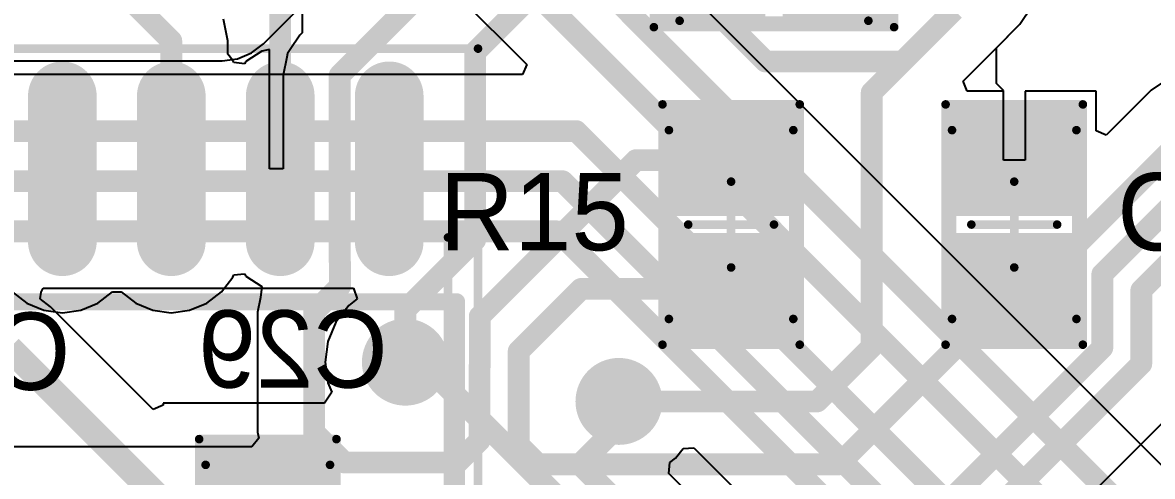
# Model space of a CAD drawing. Header units: millimetres. Extents: x 12 to 126, y 25 to 105.
# Drawn here: x 71.94 to 85.11, y 84.17 to 89.45 of the extents above; entities that cross this region are included whole.
import ezdxf

# ---------------------------------------------------------------- set-up
doc = ezdxf.new("R2010")
doc.units = ezdxf.units.MM
for name, color, linetype in [('BottomLayer', 5, 'Continuous'), ('BottomOverlay', 54, 'Continuous'), ('BottomPaste', 16, 'Continuous'), ('BottomSolder', 6, 'Continuous'), ('Mechanical13', 56, 'Continuous'), ('Mechanical15', 56, 'Continuous'), ('MultiLayer', 9, 'Continuous'), ('TopLayer', 1, 'Continuous'), ('TopOverlay', 2, 'Continuous'), ('TopPaste', 8, 'Continuous'), ('TopSolder', 216, 'Continuous'), ('ViaHoleLayer', 16, 'Continuous')]:
    doc.layers.add(name, color=color, linetype=linetype)

# ---------------------------------------------------------------- blocks, each defined once
blk = doc.blocks.new('C0805_38')
at = {"layer": 'Mechanical13', "const_width": 0.0999998}
for points in [[(-1.10003082, -0.72497696), (-1.10003082, 0.72500744)], [(1.09996478, 0.72500744), (-1.10003082, 0.72500744)], [(1.09996478, -0.72497696), (1.09996478, 0.72500744)], [(1.09996478, -0.72497696), (-1.10003082, -0.72497696)]]:
    blk.add_lwpolyline(points, dxfattribs=at)
at = {"layer": 'Mechanical13', "const_width": 0.0499999}
for points in [[(-1.1250295, 0.72500744, 1), (-1.07503214, 0.72500744, 1)], [(-1.1250295, 0.72500744, 1), (-1.07503214, 0.72500744, 1)], [(1.0749661, 0.72500744, 1), (1.12496346, 0.72500744, 1)], [(1.0749661, 0.72500744, 1), (1.12496346, 0.72500744, 1)], [(-1.1250295, -0.72497696, 1), (-1.07503214, -0.72497696, 1)], [(-1.1250295, -0.72497696, 1), (-1.07503214, -0.72497696, 1)], [(1.0749661, -0.72497696, 1), (1.12496346, -0.72497696, 1)], [(1.0749661, -0.72497696, 1), (1.12496346, -0.72497696, 1)]]:
    blk.add_lwpolyline(points, format="xyb", close=True, dxfattribs=at)
at = {"layer": 'Mechanical15', "const_width": 0.0999998}
for points in [[(-1.40000482, -0.80000856), (-1.40000482, 0.7999882399999999)], [(1.39998958, 0.7999882399999999), (-1.40000482, 0.7999882399999999)], [(1.39998958, -0.80000856), (1.39998958, 0.7999882399999999)], [(-7.62e-06, -0.49998376), (-7.62e-06, 0.5000142399999999)], [(0.49996598, -1.016e-05), (-0.50003202, -1.016e-05)], [(1.39998958, -0.80000856), (-1.40000482, -0.80000856)]]:
    blk.add_lwpolyline(points, dxfattribs=at)
at = {"layer": 'Mechanical15', "const_width": 0.0499999}
for points in [[(-1.4250035, 0.7999882399999999, 1), (-1.37500614, 0.7999882399999999, 1)], [(-1.4250035, 0.7999882399999999, 1), (-1.37500614, 0.7999882399999999, 1)], [(1.3749909, 0.7999882399999999, 1), (1.42498826, 0.7999882399999999, 1)], [(1.3749909, 0.7999882399999999, 1), (1.42498826, 0.7999882399999999, 1)], [(-0.0250063, 0.5000142399999999, 1), (0.02499106, 0.5000142399999999, 1)], [(-0.5250307, -1.016e-05, 1), (-0.47503334, -1.016e-05, 1)], [(0.4749673, -1.016e-05, 1), (0.52496466, -1.016e-05, 1)], [(-0.0250063, -0.49998376, 1), (0.02499106, -0.49998376, 1)], [(-1.4250035, -0.80000856, 1), (-1.37500614, -0.80000856, 1)], [(-1.4250035, -0.80000856, 1), (-1.37500614, -0.80000856, 1)], [(1.3749909, -0.80000856, 1), (1.42498826, -0.80000856, 1)], [(1.3749909, -0.80000856, 1), (1.42498826, -0.80000856, 1)]]:
    blk.add_lwpolyline(points, format="xyb", close=True, dxfattribs=at)
at = {"layer": 'TopLayer'}
for points in [[(-0.20001992, -0.70000876), (-0.20001992, 0.6999884399999999), (-1.30001772, -0.70000876), (-1.30001772, 0.6999884399999999)], [(1.30000248, -0.70000876), (1.30000248, 0.6999884399999999), (0.20000468, -0.70000876), (0.20000468, 0.6999884399999999)]]:
    blk.add_solid(points, dxfattribs=at)
at = {"layer": 'TopPaste'}
for points in [[(-0.20001992, -0.70000876), (-0.20001992, 0.6999884399999999), (-1.30001772, -0.70000876), (-1.30001772, 0.6999884399999999)], [(1.30000248, -0.70000876), (1.30000248, 0.6999884399999999), (0.20000468, -0.70000876), (0.20000468, 0.6999884399999999)]]:
    blk.add_solid(points, dxfattribs=at)
at = {"layer": 'TopSolder'}
for points in [[(-0.10002012, -0.80000856), (-0.10002012, 0.7999882399999999), (-1.40001752, -0.80000856), (-1.40001752, 0.7999882399999999)], [(1.40000228, -0.80000856), (1.40000228, 0.7999882399999999), (0.10000488, -0.80000856), (0.10000488, 0.7999882399999999)]]:
    blk.add_solid(points, dxfattribs=at)
blk = doc.blocks.new('C0805_54')
at = {"layer": 'Mechanical13', "const_width": 0.0999998}
for points in [[(-1.09998002, -0.7250099799999999), (-1.09998002, 0.72497442)], [(1.10001558, 0.72497442), (-1.09998002, 0.72497442)], [(1.10001558, -0.7250099799999999), (1.10001558, 0.72497442)], [(1.10001558, -0.7250099799999999), (-1.09998002, -0.7250099799999999)]]:
    blk.add_lwpolyline(points, dxfattribs=at)
at = {"layer": 'Mechanical13', "const_width": 0.0499999}
for points in [[(-1.1249787, 0.72497442, 1), (-1.07498134, 0.72497442, 1)], [(-1.1249787, 0.72497442, 1), (-1.07498134, 0.72497442, 1)], [(1.0750169, 0.72497442, 1), (1.12501426, 0.72497442, 1)], [(1.0750169, 0.72497442, 1), (1.12501426, 0.72497442, 1)], [(-1.1249787, -0.7250099799999999, 1), (-1.07498134, -0.7250099799999999, 1)], [(-1.1249787, -0.7250099799999999, 1), (-1.07498134, -0.7250099799999999, 1)], [(1.0750169, -0.7250099799999999, 1), (1.12501426, -0.7250099799999999, 1)], [(1.0750169, -0.7250099799999999, 1), (1.12501426, -0.7250099799999999, 1)]]:
    blk.add_lwpolyline(points, format="xyb", close=True, dxfattribs=at)
at = {"layer": 'Mechanical15', "const_width": 0.0999998}
for points in [[(-1.39995402, -0.7999907799999999), (-1.39995402, 0.80000602)], [(1.40004038, 0.80000602), (-1.39995402, 0.80000602)], [(1.40004038, -0.7999907799999999), (1.40004038, 0.80000602)], [(4.318e-05, -0.5000167799999999), (4.318e-05, 0.4999812199999999)], [(0.5000167799999999, 7.62e-06), (-0.4999812199999999, 7.62e-06)], [(1.40004038, -0.7999907799999999), (-1.39995402, -0.7999907799999999)]]:
    blk.add_lwpolyline(points, dxfattribs=at)
at = {"layer": 'Mechanical15', "const_width": 0.0499999}
for points in [[(-1.4249527, 0.80000602, 1), (-1.37495534, 0.80000602, 1)], [(-1.4249527, 0.80000602, 1), (-1.37495534, 0.80000602, 1)], [(1.3750417, 0.80000602, 1), (1.42503906, 0.80000602, 1)], [(1.3750417, 0.80000602, 1), (1.42503906, 0.80000602, 1)], [(-0.0249555, 0.4999812199999999, 1), (0.02504186, 0.4999812199999999, 1)], [(-0.5249798999999999, 7.62e-06, 1), (-0.47498254, 7.62e-06, 1)], [(0.4750181, 7.62e-06, 1), (0.52501546, 7.62e-06, 1)], [(-0.0249555, -0.5000167799999999, 1), (0.02504186, -0.5000167799999999, 1)], [(-1.4249527, -0.7999907799999999, 1), (-1.37495534, -0.7999907799999999, 1)], [(-1.4249527, -0.7999907799999999, 1), (-1.37495534, -0.7999907799999999, 1)], [(1.3750417, -0.7999907799999999, 1), (1.42503906, -0.7999907799999999, 1)], [(1.3750417, -0.7999907799999999, 1), (1.42503906, -0.7999907799999999, 1)]]:
    blk.add_lwpolyline(points, format="xyb", close=True, dxfattribs=at)
at = {"layer": 'TopLayer'}
for points in [[(-0.19996912, -0.6999909799999999), (-0.19996912, 0.70000622), (-1.29996692, -0.6999909799999999), (-1.29996692, 0.70000622)], [(1.30000248, -0.6999909799999999), (1.30000248, 0.70000622), (0.20000468, -0.6999909799999999), (0.20000468, 0.70000622)]]:
    blk.add_solid(points, dxfattribs=at)
at = {"layer": 'TopPaste'}
for points in [[(-0.19996912, -0.6999909799999999), (-0.19996912, 0.70000622), (-1.29996692, -0.6999909799999999), (-1.29996692, 0.70000622)], [(1.30000248, -0.6999909799999999), (1.30000248, 0.70000622), (0.20000468, -0.6999909799999999), (0.20000468, 0.70000622)]]:
    blk.add_solid(points, dxfattribs=at)
at = {"layer": 'TopSolder'}
for points in [[(-0.09996932, -0.7999907799999999), (-0.09996932, 0.80000602), (-1.39996672, -0.7999907799999999), (-1.39996672, 0.80000602)], [(1.40000228, -0.7999907799999999), (1.40000228, 0.80000602), (0.10000488, -0.7999907799999999), (0.10000488, 0.80000602)]]:
    blk.add_solid(points, dxfattribs=at)
blk = doc.blocks.new('C0805_55')
at = {"layer": 'Mechanical13', "const_width": 0.0999998}
for points in [[(-1.09998764, 0.72499474), (-1.09998764, -0.72504046)], [(1.10000796, 0.72499474), (-1.09998764, 0.72499474)], [(1.10000796, 0.72499474), (1.10000796, -0.72504046)], [(1.10000796, -0.72504046), (-1.09998764, -0.72504046)]]:
    blk.add_lwpolyline(points, dxfattribs=at)
at = {"layer": 'Mechanical13', "const_width": 0.0499999}
for points in [[(-1.12498632, 0.72499474, 1), (-1.07498896, 0.72499474, 1)], [(-1.12498632, 0.72499474, 1), (-1.07498896, 0.72499474, 1)], [(1.07500928, 0.72499474, 1), (1.12500664, 0.72499474, 1)], [(1.07500928, 0.72499474, 1), (1.12500664, 0.72499474, 1)], [(-1.12498632, -0.72504046, 1), (-1.07498896, -0.72504046, 1)], [(-1.12498632, -0.72504046, 1), (-1.07498896, -0.72504046, 1)], [(1.07500928, -0.72504046, 1), (1.12500664, -0.72504046, 1)], [(1.07500928, -0.72504046, 1), (1.12500664, -0.72504046, 1)]]:
    blk.add_lwpolyline(points, format="xyb", close=True, dxfattribs=at)
at = {"layer": 'Mechanical15', "const_width": 0.0999998}
for points in [[(-1.39996164, 0.7999755399999999), (-1.39996164, -0.80002126)], [(1.40003276, 0.7999755399999999), (-1.39996164, 0.7999755399999999)], [(1.40003276, 0.7999755399999999), (1.40003276, -0.80002126)], [(3.556e-05, 0.50000154), (3.556e-05, -0.50004726)], [(0.50000916, -2.286e-05), (-0.49998884, -2.286e-05)], [(1.40003276, -0.80002126), (-1.39996164, -0.80002126)]]:
    blk.add_lwpolyline(points, dxfattribs=at)
at = {"layer": 'Mechanical15', "const_width": 0.0499999}
for points in [[(-1.42496032, 0.7999755399999999, 1), (-1.37496296, 0.7999755399999999, 1)], [(-1.42496032, 0.7999755399999999, 1), (-1.37496296, 0.7999755399999999, 1)], [(1.37503408, 0.7999755399999999, 1), (1.42503144, 0.7999755399999999, 1)], [(1.37503408, 0.7999755399999999, 1), (1.42503144, 0.7999755399999999, 1)], [(-0.02496312, 0.50000154, 1), (0.02503424, 0.50000154, 1)], [(-0.5249875199999999, -2.286e-05, 1), (-0.47499016, -2.286e-05, 1)], [(0.47501048, -2.286e-05, 1), (0.52500784, -2.286e-05, 1)], [(-0.02496312, -0.50004726, 1), (0.02503424, -0.50004726, 1)], [(-1.42496032, -0.80002126, 1), (-1.37496296, -0.80002126, 1)], [(-1.42496032, -0.80002126, 1), (-1.37496296, -0.80002126, 1)], [(1.37503408, -0.80002126, 1), (1.42503144, -0.80002126, 1)], [(1.37503408, -0.80002126, 1), (1.42503144, -0.80002126, 1)]]:
    blk.add_lwpolyline(points, format="xyb", close=True, dxfattribs=at)
at = {"layer": 'TopLayer'}
for points in [[(-0.19997674, -0.70002146), (-0.19997674, 0.69997574), (-1.29997454, -0.70002146), (-1.29997454, 0.69997574)], [(1.29999486, -0.70002146), (1.29999486, 0.69997574), (0.19999706, -0.70002146), (0.19999706, 0.69997574)]]:
    blk.add_solid(points, dxfattribs=at)
at = {"layer": 'TopPaste'}
for points in [[(-0.19997674, -0.70002146), (-0.19997674, 0.69997574), (-1.29997454, -0.70002146), (-1.29997454, 0.69997574)], [(1.29999486, -0.70002146), (1.29999486, 0.69997574), (0.19999706, -0.70002146), (0.19999706, 0.69997574)]]:
    blk.add_solid(points, dxfattribs=at)
at = {"layer": 'TopSolder'}
for points in [[(-0.09997694, -0.80002126), (-0.09997694, 0.7999755399999999), (-1.39997434, -0.80002126), (-1.39997434, 0.7999755399999999)], [(1.39999466, -0.80002126), (1.39999466, 0.7999755399999999), (0.09999725999999999, -0.80002126), (0.09999725999999999, 0.7999755399999999)]]:
    blk.add_solid(points, dxfattribs=at)
blk = doc.blocks.new('C0805_B_87')
at = {"layer": 'BottomLayer'}
for points in [[(-1.29999486, 0.69995034), (-1.29999486, -0.7000468599999999), (-0.19999706, 0.69995034), (-0.19999706, -0.7000468599999999)], [(0.19997674, 0.69995034), (0.19997674, -0.7000468599999999), (1.29997454, 0.69995034), (1.29997454, -0.7000468599999999)]]:
    blk.add_solid(points, dxfattribs=at)
at = {"layer": 'BottomPaste'}
for points in [[(-1.29999486, 0.69995034), (-1.29999486, -0.7000468599999999), (-0.19999706, 0.69995034), (-0.19999706, -0.7000468599999999)], [(0.19997674, 0.69995034), (0.19997674, -0.7000468599999999), (1.29997454, 0.69995034), (1.29997454, -0.7000468599999999)]]:
    blk.add_solid(points, dxfattribs=at)
at = {"layer": 'BottomSolder'}
for points in [[(-1.39999466, 0.79995014), (-1.39999466, -0.8000466599999999), (-0.09999725999999999, 0.79995014), (-0.09999725999999999, -0.8000466599999999)], [(0.09997694, 0.79995014), (0.09997694, -0.8000466599999999), (1.39997434, 0.79995014), (1.39997434, -0.8000466599999999)]]:
    blk.add_solid(points, dxfattribs=at)
at = {"layer": 'Mechanical13', "const_width": 0.0999998}
for points in [[(-1.10000796, -0.7250150599999999), (-1.10000796, 0.7249693399999999)], [(1.09998764, 0.7249693399999999), (-1.10000796, 0.7249693399999999)], [(1.09998764, -0.7250150599999999), (1.09998764, 0.7249693399999999)], [(1.09998764, -0.7250150599999999), (-1.10000796, -0.7250150599999999)]]:
    blk.add_lwpolyline(points, dxfattribs=at)
at = {"layer": 'Mechanical13', "const_width": 0.0499999}
for points in [[(-1.12500664, 0.7249693399999999, 1), (-1.07500928, 0.7249693399999999, 1)], [(-1.12500664, 0.7249693399999999, 1), (-1.07500928, 0.7249693399999999, 1)], [(1.07498896, 0.7249693399999999, 1), (1.12498632, 0.7249693399999999, 1)], [(1.07498896, 0.7249693399999999, 1), (1.12498632, 0.7249693399999999, 1)], [(-1.12500664, -0.7250150599999999, 1), (-1.07500928, -0.7250150599999999, 1)], [(-1.12500664, -0.7250150599999999, 1), (-1.07500928, -0.7250150599999999, 1)], [(1.07498896, -0.7250150599999999, 1), (1.12498632, -0.7250150599999999, 1)], [(1.07498896, -0.7250150599999999, 1), (1.12498632, -0.7250150599999999, 1)]]:
    blk.add_lwpolyline(points, format="xyb", close=True, dxfattribs=at)
at = {"layer": 'Mechanical15', "const_width": 0.0999998}
for points in [[(-1.39998196, -0.8000466599999999), (-1.39998196, 0.79995014)], [(1.40001244, 0.79995014), (-1.39998196, 0.79995014)], [(1.40001244, -0.8000466599999999), (1.40001244, 0.79995014)], [(1.524e-05, -0.5000218599999999), (1.524e-05, 0.49997614)], [(0.49998884, -4.826e-05), (-0.50000916, -4.826e-05)], [(1.40001244, -0.8000466599999999), (-1.39998196, -0.8000466599999999)]]:
    blk.add_lwpolyline(points, dxfattribs=at)
at = {"layer": 'Mechanical15', "const_width": 0.0499999}
for points in [[(-1.42498064, 0.79995014, 1), (-1.37498328, 0.79995014, 1)], [(-1.42498064, 0.79995014, 1), (-1.37498328, 0.79995014, 1)], [(1.37501376, 0.79995014, 1), (1.42501112, 0.79995014, 1)], [(1.37501376, 0.79995014, 1), (1.42501112, 0.79995014, 1)], [(-0.02498344, 0.49997614, 1), (0.02501392, 0.49997614, 1)], [(-0.52500784, -4.826e-05, 1), (-0.47501048, -4.826e-05, 1)], [(0.47499016, -4.826e-05, 1), (0.5249875199999999, -4.826e-05, 1)], [(-0.02498344, -0.5000218599999999, 1), (0.02501392, -0.5000218599999999, 1)], [(-1.42498064, -0.8000466599999999, 1), (-1.37498328, -0.8000466599999999, 1)], [(-1.42498064, -0.8000466599999999, 1), (-1.37498328, -0.8000466599999999, 1)], [(1.37501376, -0.8000466599999999, 1), (1.42501112, -0.8000466599999999, 1)], [(1.37501376, -0.8000466599999999, 1), (1.42501112, -0.8000466599999999, 1)]]:
    blk.add_lwpolyline(points, format="xyb", close=True, dxfattribs=at)
blk = doc.blocks.new('SOIC20_N_94')
at = {"layer": 'Mechanical13', "const_width": 0.0999998}
for points in [[(3.75000266, 6.3999999), (3.75000266, -6.3999999)], [(-3.74999758, -6.3999999), (3.75000266, -6.3999999)]]:
    blk.add_lwpolyline(points, dxfattribs=at)
at = {"layer": 'Mechanical13', "const_width": 0.0499999}
blk.add_lwpolyline([(3.72500398, -6.3999999, 1), (3.77500134, -6.3999999, 1)], format="xyb", close=True, dxfattribs=at)
blk.add_lwpolyline([(3.72500398, -6.3999999, 1), (3.77500134, -6.3999999, 1)], format="xyb", close=True, dxfattribs=at)
at = {"layer": 'Mechanical15', "const_width": 0.0999998}
for points in [[(5.9500008, 6.7499992), (5.9500008, -6.7499992)], [(-5.94999826, -6.7499992), (5.9500008, -6.7499992)]]:
    blk.add_lwpolyline(points, dxfattribs=at)
at = {"layer": 'Mechanical15', "const_width": 0.0499999}
blk.add_lwpolyline([(5.925002119999999, -6.7499992, 1), (5.974999479999999, -6.7499992, 1)], format="xyb", close=True, dxfattribs=at)
blk.add_lwpolyline([(5.925002119999999, -6.7499992, 1), (5.974999479999999, -6.7499992, 1)], format="xyb", close=True, dxfattribs=at)
at = {"layer": 'TopLayer', "const_width": 0.5999987999999999}
for points in [[(3.70000022, -1.905), (5.400001899999999, -1.905)], [(3.70000022, -3.175), (5.400001899999999, -3.175)], [(3.70000022, -4.444999999999999), (5.400001899999999, -4.444999999999999)], [(3.70000022, -5.715), (5.400001899999999, -5.715)]]:
    blk.add_lwpolyline(points, dxfattribs=at)
at = {"layer": 'TopLayer', "const_width": 0.2999994}
for points in [[(3.55000052, -1.905, 1), (3.84999992, -1.905, 1)], [(5.2500022, -1.905, 1), (5.5500016, -1.905, 1)], [(3.55000052, -3.175, 1), (3.84999992, -3.175, 1)], [(5.2500022, -3.175, 1), (5.5500016, -3.175, 1)], [(3.55000052, -4.444999999999999, 1), (3.84999992, -4.444999999999999, 1)], [(5.2500022, -4.444999999999999, 1), (5.5500016, -4.444999999999999, 1)], [(3.55000052, -5.715, 1), (3.84999992, -5.715, 1)], [(5.2500022, -5.715, 1), (5.5500016, -5.715, 1)]]:
    blk.add_lwpolyline(points, format="xyb", close=True, dxfattribs=at)
at = {"layer": 'TopOverlay', "const_width": 0.1999996}
for points in [[(3.00000162, 6.4999997), (3.00000162, -6.4999997)], [(-2.99999908, -6.4999997), (3.00000162, -6.4999997)]]:
    blk.add_lwpolyline(points, dxfattribs=at)
at = {"layer": 'TopOverlay', "const_width": 0.0999998}
blk.add_lwpolyline([(2.95000172, -6.4999997, 1), (3.05000152, -6.4999997, 1)], format="xyb", close=True, dxfattribs=at)
blk.add_lwpolyline([(2.95000172, -6.4999997, 1), (3.05000152, -6.4999997, 1)], format="xyb", close=True, dxfattribs=at)
at = {"layer": 'TopPaste', "const_width": 0.5999987999999999}
for points in [[(3.70000022, -1.905), (5.400001899999999, -1.905)], [(3.70000022, -3.175), (5.400001899999999, -3.175)], [(3.70000022, -4.444999999999999), (5.400001899999999, -4.444999999999999)], [(3.70000022, -5.715), (5.400001899999999, -5.715)]]:
    blk.add_lwpolyline(points, dxfattribs=at)
at = {"layer": 'TopPaste', "const_width": 0.2999994}
for points in [[(3.55000052, -1.905, 1), (3.84999992, -1.905, 1)], [(5.2500022, -1.905, 1), (5.5500016, -1.905, 1)], [(3.55000052, -3.175, 1), (3.84999992, -3.175, 1)], [(5.2500022, -3.175, 1), (5.5500016, -3.175, 1)], [(3.55000052, -4.444999999999999, 1), (3.84999992, -4.444999999999999, 1)], [(5.2500022, -4.444999999999999, 1), (5.5500016, -4.444999999999999, 1)], [(3.55000052, -5.715, 1), (3.84999992, -5.715, 1)], [(5.2500022, -5.715, 1), (5.5500016, -5.715, 1)]]:
    blk.add_lwpolyline(points, format="xyb", close=True, dxfattribs=at)
at = {"layer": 'TopSolder', "const_width": 0.7999984}
for points in [[(3.70000022, -1.905), (5.400001899999999, -1.905)], [(3.70000022, -3.175), (5.400001899999999, -3.175)], [(3.70000022, -4.444999999999999), (5.400001899999999, -4.444999999999999)], [(3.70000022, -5.715), (5.400001899999999, -5.715)]]:
    blk.add_lwpolyline(points, dxfattribs=at)
at = {"layer": 'TopSolder', "const_width": 0.3999992}
for points in [[(3.50000062, -1.905, 1), (3.89999982, -1.905, 1)], [(5.2000023, -1.905, 1), (5.600001499999999, -1.905, 1)], [(3.50000062, -3.175, 1), (3.89999982, -3.175, 1)], [(5.2000023, -3.175, 1), (5.600001499999999, -3.175, 1)], [(3.50000062, -4.444999999999999, 1), (3.89999982, -4.444999999999999, 1)], [(5.2000023, -4.444999999999999, 1), (5.600001499999999, -4.444999999999999, 1)], [(3.50000062, -5.715, 1), (3.89999982, -5.715, 1)], [(5.2000023, -5.715, 1), (5.600001499999999, -5.715, 1)]]:
    blk.add_lwpolyline(points, format="xyb", close=True, dxfattribs=at)

msp = doc.modelspace()

# ---------------------------------------------------------------- linework, layer by layer
at = {"layer": 'BottomLayer'}
for p, q in [((87.84626068, 81.66645846), (75.4899176, 94.02280408)), ((75.70013308, 91.08314524), (77.817472, 88.96580632)), ((74.7489615, 89.20764226), (75.38415961999999, 89.84284038)), ((74.60850203999999, 89.09986244), (74.7489615, 89.20764226)), ((74.26940187999999, 89.00900156), (74.44493365999999, 89.03211048)), ((74.44493365999999, 89.03211048), (74.60850203999999, 89.09986244)), ((67.37806692, 89.00900156), (74.26940187999999, 89.00900156)), ((77.817472, 88.96580632), (77.76887164, 88.84847355999999)), ((77.76887164, 88.84847355999999), (71.14281428, 88.84847355999999)), ((72.14739444, 86.23372644), (72.15776018, 86.31172222)), ((72.15776018, 86.31172222), (72.18164634, 86.36072644)), ((72.18164634, 86.36072644), (75.7992134, 86.36072644)), ((75.7992134, 86.36072644), (75.84232482, 86.23372644)), ((72.26772694, 86.14138982), (72.14739444, 86.23372644)), ((73.46262168, 84.94649507999999), (72.26772694, 86.14138982)), ((75.74248503999999, 86.15711496), (75.59399155999999, 85.96359744)), ((75.84232482, 86.23372644), (75.74248503999999, 86.15711496)), ((75.59399155999999, 85.96359744), (75.50064655999999, 85.73823847999999)), ((75.50064655999999, 85.73823847999999), (75.46880766, 85.4964)), ((75.46880766, 85.4964), (75.50064655999999, 85.25456152)), ((75.50064655999999, 85.25456152), (75.5452007, 85.14699759999999)), ((75.5452007, 85.14699759999999), (75.4603393, 85.01999506)), ((73.57995444, 84.99509798), (73.46262168, 84.94649507999999)), ((75.4603393, 85.01999506), (73.57995444, 85.01999506)), ((73.57995444, 85.01999506), (73.57995444, 84.99509798)), ((79.55311496, 84.37848504), (79.63927684, 84.49077335999999)), ((79.63927684, 84.49077335999999), (79.7660076, 84.49907916)), ((79.7660076, 84.49907916), (82.33153967999999, 81.93354708)), ((79.47601071999999, 84.19896292), (79.48431652, 84.32569368)), ((79.48431652, 84.32569368), (79.55311496, 84.37848504)), ((83.97045182, 79.70451928), (79.47601071999999, 84.19896292))]:
    msp.add_line(p, q, dxfattribs=at)
for points, const_width in [([(71.5264, 97.0534), (87.96380171999999, 80.61599828)], 0.254), ([(71.2216, 96.49459999999999), (87.55420131999999, 80.16199868)], 0.254), ([(71.14280158, 88.1888), (78.39530167999999, 88.1888)], 0.254), ([(78.39530167999999, 88.1888), (87.38410259999999, 79.19999908)], 0.254), ([(71.20065262, 87.60459999999999), (78.23545693999999, 87.60459999999999)], 0.254), ([(78.23545693999999, 87.60459999999999), (82.98605703999999, 82.85399989999999)], 0.254), ([(71.25850366, 87.0204), (78.17760589999999, 87.0204)], 0.254), ([(78.17760589999999, 87.0204), (82.7980056, 82.4000003)], 0.254), ([(71.78816732, 85.6618302), (73.50000032, 83.9499972)], 0.3048), ([(76.4032, 85.4964), (76.4032, 85.69680092)], 0.254), ([(76.4032, 85.69680092), (83.049999, 79.05000192)], 0.254), ([(78.8924, 84.75938344), (78.8924, 85.0392)], 0.254), ([(78.43753425999999, 84.30451769999999), (78.8924, 84.75938344)], 0.254), ([(78.43753425999999, 84.30451769999999), (83.50399859999999, 79.23805336)], 0.254)]:
    msp.add_lwpolyline(points, dxfattribs=dict(at, const_width=const_width))
for points, const_width in [([(78.33180168, 88.1888, 1), (78.45880168, 88.1888, 1)], 0.127), ([(78.33180168, 88.1888, 1), (78.45880168, 88.1888, 1)], 0.127), ([(78.17195694, 87.60459999999999, 1), (78.29895694, 87.60459999999999, 1)], 0.127), ([(78.17195694, 87.60459999999999, 1), (78.29895694, 87.60459999999999, 1)], 0.127), ([(78.1141059, 87.0204, 1), (78.2411059, 87.0204, 1)], 0.127), ([(78.1141059, 87.0204, 1), (78.2411059, 87.0204, 1)], 0.127), ([(76.19999999999999, 85.4964, 1), (76.6064, 85.4964, 1)], 0.4064), ([(76.3397, 85.69680092, 1), (76.46669999999999, 85.69680092, 1)], 0.127), ([(76.3397, 85.69680092, 1), (76.46669999999999, 85.69680092, 1)], 0.127), ([(76.3397, 85.4964, 1), (76.46669999999999, 85.4964, 1)], 0.127), ([(78.6892, 85.0392, 1), (79.09559999999999, 85.0392, 1)], 0.4064), ([(78.82889999999999, 85.0392, 1), (78.9559, 85.0392, 1)], 0.127), ([(78.82889999999999, 84.75938344, 1), (78.9559, 84.75938344, 1)], 0.127), ([(78.82889999999999, 84.75938344, 1), (78.9559, 84.75938344, 1)], 0.127), ([(78.37403426, 84.30451769999999, 1), (78.50103426, 84.30451769999999, 1)], 0.127), ([(78.37403426, 84.30451769999999, 1), (78.50103426, 84.30451769999999, 1)], 0.127)]:
    msp.add_lwpolyline(points, format="xyb", close=True, dxfattribs=dict(at, const_width=const_width))
at = {"layer": 'BottomSolder', "const_width": 0.5063998}
for points in [[(76.1500001, 85.4964, 1), (76.6563999, 85.4964, 1)], [(78.6392001, 85.0392, 1), (79.1455999, 85.0392, 1)]]:
    msp.add_lwpolyline(points, format="xyb", close=True, dxfattribs=at)
at = {"layer": 'MultiLayer', "const_width": 0.4064}
for points in [[(76.19999999999999, 85.4964, 1), (76.6064, 85.4964, 1)], [(78.6892, 85.0392, 1), (79.09559999999999, 85.0392, 1)]]:
    msp.add_lwpolyline(points, format="xyb", close=True, dxfattribs=at)
at = {"layer": 'TopLayer'}
for p, q in [((75.19999691999999, 94.9544583), (75.19999691999999, 89.33391836)), ((83.56647244, 89.4335524), (83.70946936, 89.64756772)), ((83.56647244, 89.4335524), (83.70946936, 89.64756772)), ((74.3346748, 89.24059876), (74.284459, 89.49304427999999)), ((83.26646541999999, 89.13354538), (83.56646482, 89.43354731999999)), ((83.29333607999999, 89.16041604), (83.56646482, 89.43354731999999)), ((83.56646482, 89.43354731999999), (83.56647244, 89.4335524)), ((83.56646482, 89.43354731999999), (83.56647244, 89.4335524)), ((75.1715413, 89.30546274), (75.06203936, 89.14157686)), ((75.19999691999999, 89.33391836), (75.1715413, 89.30546274)), ((74.3346748, 89.08729452), (74.3346748, 89.24059876)), ((83.29219562, 88.74388906), (83.29333607999999, 89.16041604)), ((74.39126854, 89.01354054), (74.3346748, 89.08729452)), ((74.72884216, 89.12185884), (74.54558878, 88.99941559999999)), ((74.81800124, 89.13959312), (74.72884216, 89.12185884)), ((74.81800124, 87.74999722), (74.81800124, 89.13959312)), ((75.02016238, 89.04957806), (74.97827524, 88.83899681999999)), ((75.02849358, 89.0914652), (75.02016238, 89.04957806)), ((75.06198348, 89.14158701999999), (75.02849358, 89.0914652)), ((75.06203936, 89.14157686), (75.06198348, 89.14158701999999)), ((82.90421823999999, 88.77129565999999), (83.26645271999999, 89.13353268)), ((83.26645271999999, 89.13353268), (83.26646034, 89.13353776)), ((83.26646034, 89.13353776), (83.26646541999999, 89.13354538)), ((74.40238612, 88.98670036), (74.39126854, 89.01354054)), ((74.52877652, 88.97425435999999), (74.40238612, 88.98670036)), ((74.54558878, 88.99941559999999), (74.52877652, 88.97425435999999)), ((74.97827524, 88.83899681999999), (74.97827524, 87.74999722)), ((82.9528186, 88.6539629), (82.90421823999999, 88.77129565999999)), ((85.31004782, 88.80945661999999), (85.09603249999999, 88.66645969999999)), ((85.31004782, 88.80945661999999), (85.09603249999999, 88.66645969999999)), ((83.37301079999999, 88.6539629), (82.9528186, 88.6539629)), ((83.37301079999999, 88.66285544), (83.29219562, 88.74388906)), ((83.37301079999999, 87.849964), (83.37301079999999, 88.66285544)), ((83.37301079999999, 87.849964), (83.37301079999999, 88.6539629)), ((84.45400939999999, 88.6539629), (83.6270108, 88.6539629)), ((83.6270108, 88.6539629), (83.6270108, 87.849964)), ((84.45400939999999, 88.6539629), (83.6270108, 88.6539629)), ((83.6270108, 88.6539629), (83.6270108, 87.849964)), ((84.45400939999999, 88.19037225999999), (84.45400939999999, 88.6539629)), ((84.45400939999999, 88.19037225999999), (84.45400939999999, 88.6539629)), ((85.09603249999999, 88.66645969999999), (84.57134216, 88.14176936)), ((85.09603249999999, 88.66645969999999), (84.57134216, 88.14176936)), ((84.57134216, 88.14176936), (84.45400939999999, 88.19037225999999)), ((84.57134216, 88.14176936), (84.45400939999999, 88.19037225999999)), ((83.6270108, 87.849964), (83.37301079999999, 87.849964)), ((83.6270108, 87.849964), (83.37301079999999, 87.849964)), ((74.97827524, 87.74999722), (74.81800124, 87.74999722)), ((74.40238612, 86.51330424), (74.52877652, 86.52575024)), ((74.52877652, 86.52575024), (74.54558878, 86.50058899999999)), ((74.25983115999999, 86.31517154), (74.39126854, 86.48646405999999)), ((74.39126854, 86.48646405999999), (74.40238612, 86.51330424)), ((74.54558878, 86.50058899999999), (74.72883962, 86.37814576)), ((71.82017386, 86.31517154), (71.99146384, 86.18373416)), ((72.81853864, 86.18373416), (72.98982862, 86.31517154)), ((72.98982862, 86.31517154), (73.09017386, 86.31517154)), ((73.09017386, 86.31517154), (73.26146383999999, 86.18373416)), ((74.08853864, 86.18373416), (74.25983115999999, 86.31517154)), ((74.72883962, 86.37814576), (74.7141381, 86.2515801)), ((71.99146384, 86.18373416), (72.19093766, 86.10110796)), ((72.61906481999999, 86.10110796), (72.81853864, 86.18373416)), ((73.26146383999999, 86.18373416), (73.46093766, 86.10110796)), ((73.88906482, 86.10110796), (74.08853864, 86.18373416)), ((74.7141381, 86.2515801), (74.6799243, 86.079584)), ((72.19093766, 86.10110796), (72.40500123999999, 86.07292666)), ((72.40500123999999, 86.07292666), (72.61906481999999, 86.10110796)), ((73.46093766, 86.10110796), (73.67500124, 86.07292666)), ((73.67500124, 86.07292666), (73.88906482, 86.10110796)), ((74.6799243, 86.079584), (74.67992684, 86.0795713)), ((74.67992684, 86.0795713), (74.67992684, 84.6804123)), ((83.62627166, 83.18883285999999), (85.44746436, 85.0100281)), ((83.62627166, 83.18883285999999), (85.44746436, 85.0100281)), ((74.67992684, 84.6804123), (74.6799243, 84.6803996)), ((74.6799243, 84.6803996), (74.69399844, 84.6096479)), ((74.69399844, 84.6096479), (74.61342963999999, 84.51147436)), ((74.61342963999999, 84.51147436), (70.96349536, 84.51147436))]:
    msp.add_line(p, q, dxfattribs=at)
at = {"layer": 'TopLayer', "const_width": 0.254}
for points in [[(75.63800214, 88.8390019), (78.48002337999999, 91.68102314)], [(77.216, 89.10775676), (79.33526678, 91.22702353999999)], [(72.41560066, 90.49999933999999), (73.67500124, 89.24059876)], [(74.94500124, 87.75000229999999), (74.94500124, 90.12959876)], [(79.95000519999999, 89.64999342), (80.59999882, 88.9999998)], [(82.20000069999999, 88.9999998), (82.7999995, 89.59999859999999)], [(73.67500124, 87.75000229999999), (73.67500124, 89.24059876)], [(77.216, 86.91879999999999), (77.216, 89.10775676)], [(80.59999882, 88.9999998), (82.20000069999999, 88.9999998)], [(81.83879999999999, 88.6387991), (82.20000069999999, 88.9999998)], [(75.63800214, 86.6610027), (75.63800214, 88.8390019)], [(81.83879999999999, 85.6742), (81.83879999999999, 88.6387991)], [(83.71248688, 86.34999239999999), (85.56249333999999, 88.19999886)], [(77.2700004, 86.0298), (79.09021519999999, 87.8500148)], [(79.09021519999999, 87.8500148), (80.199992, 87.8500148)], [(84.52701153999999, 86.52246602), (85.71352428, 87.70897876)], [(84.98101113999999, 86.33441458), (85.90157572, 87.25497915999999)], [(76.4032, 86.106), (77.216, 86.91879999999999)], [(75.63800214, 86.6610027), (75.6412, 86.65780484)], [(75.6412, 86.3811836), (75.6412, 86.65780484)], [(84.52701153999999, 85.66454546), (84.52701153999999, 86.52246602)], [(75.3396004, 86.079584), (75.6412, 86.3811836)], [(77.72399999999999, 85.62339999999999), (78.45059239999999, 86.34999239999999)], [(78.45059239999999, 86.34999239999999), (80.199992, 86.34999239999999)], [(81.45581879999999, 84.3058004), (83.5000108, 86.34999239999999)], [(83.5000108, 86.34999239999999), (83.71248688, 86.34999239999999)], [(84.98101113999999, 85.47649401999999), (84.98101113999999, 86.33441458)], [(75.3396004, 84.6803996), (75.3396004, 86.079584)], [(76.4032, 85.4964), (76.4032, 86.106)], [(77.2700004, 85.4456), (77.2700004, 86.0298)], [(77.72399999999999, 84.5312), (77.72399999999999, 85.62339999999999)], [(81.2038, 85.0392), (81.83879999999999, 85.6742)], [(82.71426688, 83.85180079999999), (84.52701153999999, 85.66454546)], [(82.90231831999999, 83.39780119999999), (84.98101113999999, 85.47649401999999)], [(77.26679999999999, 85.4423996), (77.2700004, 85.4456)], [(77.26679999999999, 84.582), (77.26679999999999, 85.4423996)], [(78.8924, 85.0392), (81.2038, 85.0392)], [(75.3396004, 84.6803996), (75.692, 84.32799999999999)], [(77.0128, 84.32799999999999), (77.26679999999999, 84.582)], [(77.72399999999999, 84.5312), (77.94939959999999, 84.3058004)], [(75.692, 84.32799999999999), (77.0128, 84.32799999999999)], [(77.94939959999999, 84.3058004), (81.45581879999999, 84.3058004)]]:
    msp.add_lwpolyline(points, dxfattribs=at)
at = {"layer": 'TopLayer'}
for points, const_width in [([(73.61150124, 89.24059876, 1), (73.73850123999999, 89.24059876, 1)], 0.127), ([(73.61150124, 89.24059876, 1), (73.73850123999999, 89.24059876, 1)], 0.127), ([(77.15249999999999, 89.10775676, 1), (77.2795, 89.10775676, 1)], 0.127), ([(77.15249999999999, 89.10775676, 1), (77.2795, 89.10775676, 1)], 0.127), ([(80.53649881999999, 88.9999998, 1), (80.66349882, 88.9999998, 1)], 0.127), ([(80.53649881999999, 88.9999998, 1), (80.66349882, 88.9999998, 1)], 0.127), ([(82.1365007, 88.9999998, 1), (82.2635007, 88.9999998, 1)], 0.127), ([(82.1365007, 88.9999998, 1), (82.2635007, 88.9999998, 1)], 0.127), ([(82.1365007, 88.9999998, 1), (82.2635007, 88.9999998, 1)], 0.127), ([(75.57450213999999, 88.8390019, 1), (75.70150214, 88.8390019, 1)], 0.127), ([(75.57450213999999, 88.8390019, 1), (75.70150214, 88.8390019, 1)], 0.127), ([(81.7753, 88.6387991, 1), (81.9023, 88.6387991, 1)], 0.127), ([(81.7753, 88.6387991, 1), (81.9023, 88.6387991, 1)], 0.127), ([(79.0267152, 87.8500148, 1), (79.1537152, 87.8500148, 1)], 0.127), ([(79.0267152, 87.8500148, 1), (79.1537152, 87.8500148, 1)], 0.127), ([(80.13649199999999, 87.8500148, 1), (80.263492, 87.8500148, 1)], 0.127), ([(73.61150124, 87.75000229999999, 1), (73.73850123999999, 87.75000229999999, 1)], 0.127), ([(74.88150123999999, 87.75000229999999, 1), (75.00850124, 87.75000229999999, 1)], 0.127), ([(77.15249999999999, 86.91879999999999, 1), (77.2795, 86.91879999999999, 1)], 0.127), ([(77.15249999999999, 86.91879999999999, 1), (77.2795, 86.91879999999999, 1)], 0.127), ([(75.57450213999999, 86.6610027, 1), (75.70150214, 86.6610027, 1)], 0.127), ([(75.57450213999999, 86.6610027, 1), (75.70150214, 86.6610027, 1)], 0.127), ([(75.5777, 86.65780484, 1), (75.7047, 86.65780484, 1)], 0.127), ([(75.5777, 86.65780484, 1), (75.7047, 86.65780484, 1)], 0.127), ([(84.46351154, 86.52246602, 1), (84.59051154, 86.52246602, 1)], 0.127), ([(84.46351154, 86.52246602, 1), (84.59051154, 86.52246602, 1)], 0.127), ([(75.5777, 86.3811836, 1), (75.7047, 86.3811836, 1)], 0.127), ([(75.5777, 86.3811836, 1), (75.7047, 86.3811836, 1)], 0.127), ([(78.3870924, 86.34999239999999, 1), (78.5140924, 86.34999239999999, 1)], 0.127), ([(78.3870924, 86.34999239999999, 1), (78.5140924, 86.34999239999999, 1)], 0.127), ([(80.13649199999999, 86.34999239999999, 1), (80.263492, 86.34999239999999, 1)], 0.127), ([(83.4365108, 86.34999239999999, 1), (83.56351079999999, 86.34999239999999, 1)], 0.127), ([(83.4365108, 86.34999239999999, 1), (83.56351079999999, 86.34999239999999, 1)], 0.127), ([(83.64898688, 86.34999239999999, 1), (83.77598687999999, 86.34999239999999, 1)], 0.127), ([(83.64898688, 86.34999239999999, 1), (83.77598687999999, 86.34999239999999, 1)], 0.127), ([(84.91751114, 86.33441458, 1), (85.04451114, 86.33441458, 1)], 0.127), ([(84.91751114, 86.33441458, 1), (85.04451114, 86.33441458, 1)], 0.127), ([(75.27610039999999, 86.079584, 1), (75.4031004, 86.079584, 1)], 0.127), ([(75.27610039999999, 86.079584, 1), (75.4031004, 86.079584, 1)], 0.127), ([(76.3397, 86.106, 1), (76.46669999999999, 86.106, 1)], 0.127), ([(76.3397, 86.106, 1), (76.46669999999999, 86.106, 1)], 0.127), ([(77.2065004, 86.0298, 1), (77.33350039999999, 86.0298, 1)], 0.127), ([(77.2065004, 86.0298, 1), (77.33350039999999, 86.0298, 1)], 0.127), ([(76.19999999999999, 85.4964, 1), (76.6064, 85.4964, 1)], 0.4064), ([(77.6605, 85.62339999999999, 1), (77.7875, 85.62339999999999, 1)], 0.127), ([(77.6605, 85.62339999999999, 1), (77.7875, 85.62339999999999, 1)], 0.127), ([(81.7753, 85.6742, 1), (81.9023, 85.6742, 1)], 0.127), ([(81.7753, 85.6742, 1), (81.9023, 85.6742, 1)], 0.127), ([(84.46351154, 85.66454546, 1), (84.59051154, 85.66454546, 1)], 0.127), ([(84.46351154, 85.66454546, 1), (84.59051154, 85.66454546, 1)], 0.127), ([(76.3397, 85.4964, 1), (76.46669999999999, 85.4964, 1)], 0.127), ([(84.91751114, 85.47649401999999, 1), (85.04451114, 85.47649401999999, 1)], 0.127), ([(84.91751114, 85.47649401999999, 1), (85.04451114, 85.47649401999999, 1)], 0.127), ([(77.2033, 85.4423996, 1), (77.3303, 85.4423996, 1)], 0.127), ([(77.2033, 85.4423996, 1), (77.3303, 85.4423996, 1)], 0.127), ([(77.2065004, 85.4456, 1), (77.33350039999999, 85.4456, 1)], 0.127), ([(77.2065004, 85.4456, 1), (77.33350039999999, 85.4456, 1)], 0.127), ([(78.6892, 85.0392, 1), (79.09559999999999, 85.0392, 1)], 0.4064), ([(78.82889999999999, 85.0392, 1), (78.9559, 85.0392, 1)], 0.127), ([(81.1403, 85.0392, 1), (81.26729999999999, 85.0392, 1)], 0.127), ([(81.1403, 85.0392, 1), (81.26729999999999, 85.0392, 1)], 0.127), ([(75.27610039999999, 84.6803996, 1), (75.4031004, 84.6803996, 1)], 0.127), ([(75.27610039999999, 84.6803996, 1), (75.4031004, 84.6803996, 1)], 0.127), ([(77.2033, 84.582, 1), (77.3303, 84.582, 1)], 0.127), ([(77.2033, 84.582, 1), (77.3303, 84.582, 1)], 0.127), ([(77.6605, 84.5312, 1), (77.7875, 84.5312, 1)], 0.127), ([(77.6605, 84.5312, 1), (77.7875, 84.5312, 1)], 0.127), ([(75.6285, 84.32799999999999, 1), (75.7555, 84.32799999999999, 1)], 0.127), ([(75.6285, 84.32799999999999, 1), (75.7555, 84.32799999999999, 1)], 0.127), ([(76.9493, 84.32799999999999, 1), (77.07629999999999, 84.32799999999999, 1)], 0.127), ([(76.9493, 84.32799999999999, 1), (77.07629999999999, 84.32799999999999, 1)], 0.127), ([(77.8858996, 84.3058004, 1), (78.0128996, 84.3058004, 1)], 0.127), ([(77.8858996, 84.3058004, 1), (78.0128996, 84.3058004, 1)], 0.127), ([(81.3923188, 84.3058004, 1), (81.5193188, 84.3058004, 1)], 0.127), ([(81.3923188, 84.3058004, 1), (81.5193188, 84.3058004, 1)], 0.127)]:
    msp.add_lwpolyline(points, format="xyb", close=True, dxfattribs=dict(at, const_width=const_width))
at = {"layer": 'TopSolder', "const_width": 0.5063998}
for points in [[(76.1500001, 85.4964, 1), (76.6563999, 85.4964, 1)], [(78.6392001, 85.0392, 1), (79.1455999, 85.0392, 1)]]:
    msp.add_lwpolyline(points, format="xyb", close=True, dxfattribs=at)
at = {"layer": 'ViaHoleLayer', "const_width": 0.2032}
for points in [[(76.3016, 85.4964, 1), (76.50479999999999, 85.4964, 1)], [(78.79079999999999, 85.0392, 1), (78.994, 85.0392, 1)]]:
    msp.add_lwpolyline(points, format="xyb", close=True, dxfattribs=at)

# ---------------------------------------------------------------- block references
for name, p, rotation in [('C0805_55', (80.70000116, 90.19999994), 180), ('SOIC20_N_94', (70.50000124, 83.20000123999999), 90), ('C0805_38', (80.20000216, 87.09999597999999), 270), ('C0805_54', (83.50000318, 87.09999597999999), 270), ('C0805_B_87', (74.80000025999999, 83.20000123999999), 270)]:
    msp.add_blockref(name, p, dxfattribs=dict(rotation=rotation))

# ---------------------------------------------------------------- texts
at = {"layer": 'BottomOverlay', "text_generation_flag": 2}
for s, p in [('C28', (72.50073891999999, 85.17426196)), ('C29', (76.19999999999999, 85.19999978))]:
    msp.add_text(s, height=0.90000074, dxfattribs=at).set_placement(p)
at = {"layer": 'TopOverlay'}
for s, p in [('C22', (84.70000078, 86.79999912)), ('R15', (76.7999988, 86.79999912))]:
    msp.add_text(s, height=0.90000074, dxfattribs=at).set_placement(p)

doc.saveas('drawing.dxf')
